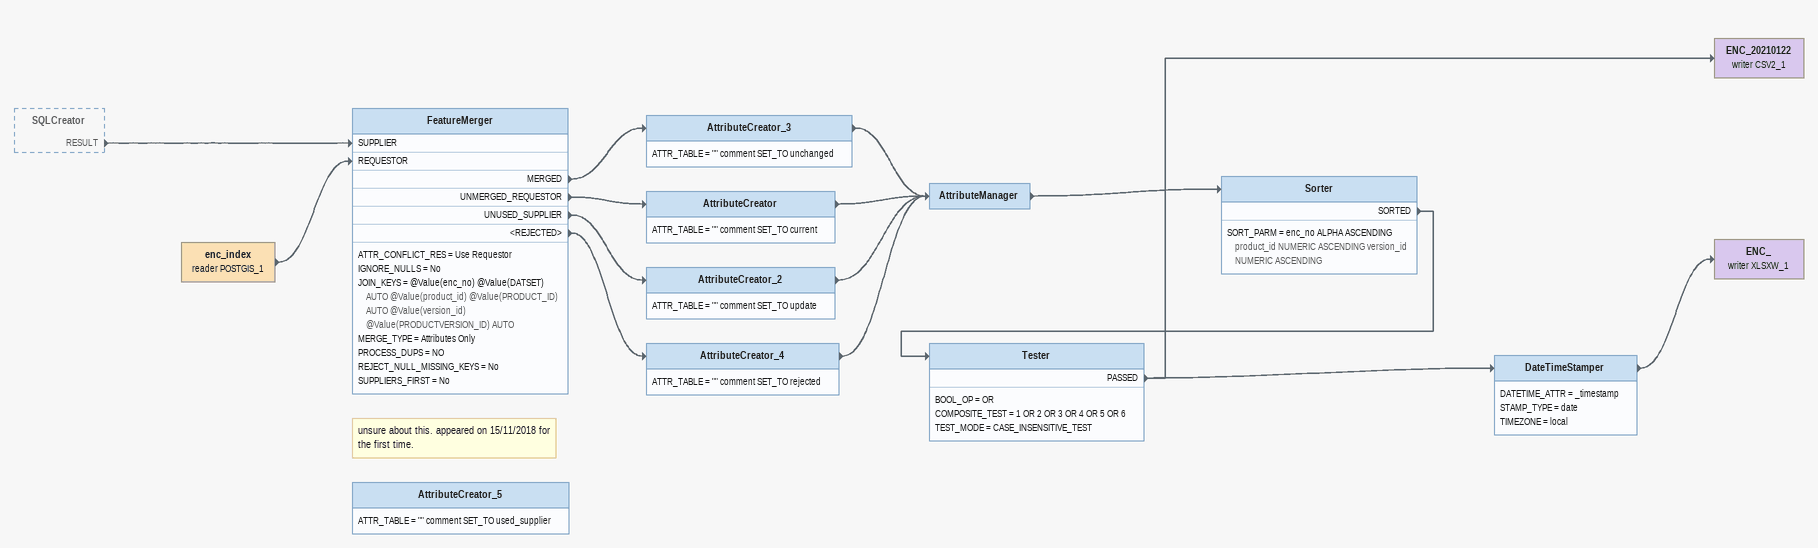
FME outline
SQLCreator [outside]
    RESULT -> FeatureMerger [SUPPLIER]
enc_index (reader POSTGIS_1)
    -> FeatureMerger [REQUESTOR]
FeatureMerger
    ATTR_CONFLICT_RES = Use Requestor
    IGNORE_NULLS = No
    JOIN_KEYS = @Value(enc_no) @Value(DATSET) AUTO @Value(product_id) @Value(PRODUCT_ID) AUTO @Value(version_id) @Value(PRODUCTVERSION_ID) AUTO
    MERGE_TYPE = Attributes Only
    PROCESS_DUPS = NO
    REJECT_NULL_MISSING_KEYS = No
    SUPPLIERS_FIRST = No
    MERGED -> AttributeCreator_3
    UNMERGED_REQUESTOR -> AttributeCreator
    UNUSED_SUPPLIER -> AttributeCreator_2
    <REJECTED> -> AttributeCreator_4
AttributeCreator_3
    ATTR_TABLE = "" comment SET_TO unchanged
    -> AttributeManager
AttributeCreator
    ATTR_TABLE = "" comment SET_TO current
    -> AttributeManager
AttributeCreator_2
    ATTR_TABLE = "" comment SET_TO update
    -> AttributeManager
AttributeCreator_4
    ATTR_TABLE = "" comment SET_TO rejected
    -> AttributeManager
AttributeManager
    -> Sorter
Sorter
    SORT_PARM = enc_no ALPHA ASCENDING product_id NUMERIC ASCENDING version_id NUMERIC ASCENDING
    SORTED -> Tester
Tester
    BOOL_OP = OR
    COMPOSITE_TEST = 1 OR 2 OR 3 OR 4 OR 5 OR 6
    TEST_MODE = CASE_INSENSITIVE_TEST
    PASSED -> ENC_20210122 (writer CSV2_1)
    PASSED -> DateTimeStamper
ENC_20210122 (writer CSV2_1)
DateTimeStamper
    DATETIME_ATTR = _timestamp
    STAMP_TYPE = date
    TIMEZONE = local
    -> ENC_ (writer XLSXW_1)
ENC_ (writer XLSXW_1)
Note: unsure about this. appeared on 15/11/2018 for the first time.
AttributeCreator_5
    ATTR_TABLE = "" comment SET_TO used_supplier
